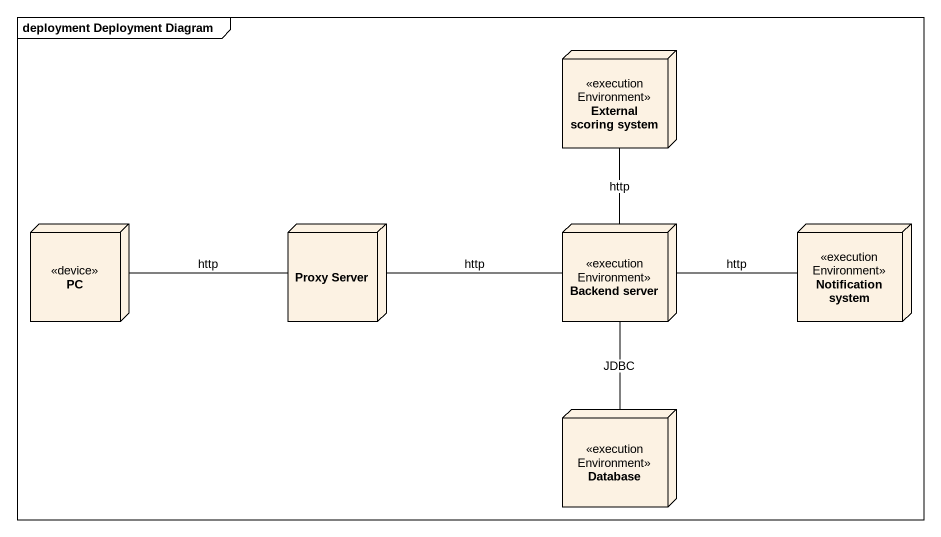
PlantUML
@startuml
mainframe deployment Deployment Diagram
node "External scoring system" as External_scoring_system <<executionEnvironment>>
node PC <<device>>
node "Proxy Server" as Proxy_Server
node "Backend server" as Backend_server <<executionEnvironment>>
node "Notification system" as Notification_system <<executionEnvironment>>
node "Database" as Database_ <<executionEnvironment>>
PC -right- Proxy_Server : http
Proxy_Server -right- Backend_server : http
Backend_server -up- External_scoring_system : http
Backend_server -right- Notification_system : http
Backend_server -- Database_ : JDBC
@enduml
